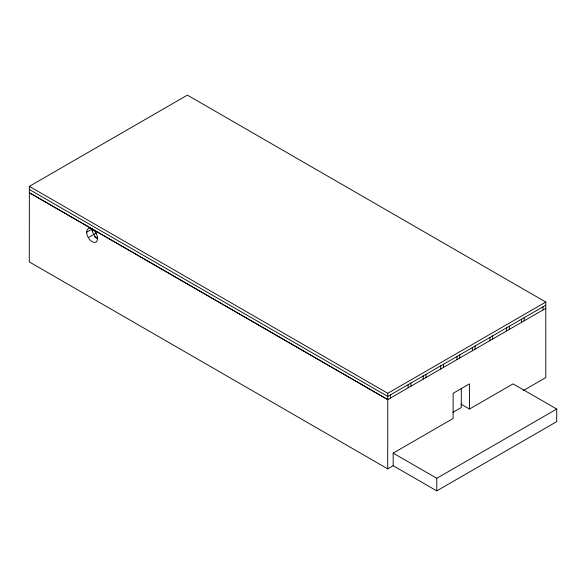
<?xml version="1.0" encoding="UTF-8"?>
<svg xmlns="http://www.w3.org/2000/svg" width="586" height="586" viewBox="0 0 586 586"><rect width="100%" height="100%" fill="white"/><g stroke="black" fill="none" stroke-linecap="round" stroke-linejoin="round"><path stroke-width="0.88" d="M460.889 404.091L469.481 409.05L513.094 383.874L556.7 409.05L556.7 421.642L436.775 490.878L393.162 465.702L387.712 468.851L29.3 261.92L29.351 186.355L187.381 95.122L545.786 302.054L545.8 377.582L523.217 390.62M86.677 232.21L92.127 229.06A7.706 4.454 60 0 0 93.723 234.437L94.859 236.085A7.706 4.454 60 0 0 97.584 238.502M88.274 237.579A7.706 4.454 60 0 1 88.274 228.679L89.402 228.328A7.706 4.454 60 0 1 94.859 231.477L95.987 233.133A7.706 4.454 60 0 1 95.987 242.033L94.859 242.377A7.706 4.454 60 0 1 89.402 239.235L88.274 237.579L96.587 232.884M387.712 468.851L387.764 393.287L545.786 302.054M545.786 305.203L387.764 396.436L29.351 189.505M545.786 308.346L387.712 399.608L29.3 192.684L387.764 399.579M452.978 412.288L461.307 407.482L461.307 388.599M393.162 465.702L393.162 453.117L453.125 418.492L453.125 393.309L469.481 383.874L469.481 409.05M393.162 453.117L436.775 478.293L556.7 409.05M29.351 186.355L387.764 393.287M94.463 236.81L97.584 238.605M543.061 306.778L543.061 309.921M524.177 317.678L524.177 320.828M521.452 319.253L521.452 322.395M509.337 326.241L509.337 329.391M506.612 327.816L506.612 330.965M492.672 335.866L492.672 339.016M489.947 337.441L489.947 340.583M475.07 346.026L475.07 349.175M472.345 347.601L472.345 350.75M459.739 354.882L459.739 358.024M457.014 356.449L457.014 359.599M443.456 364.28L443.456 367.429M440.731 365.854L440.731 369.004M436.775 478.293L436.775 490.878M425.978 374.373L425.978 377.523M423.253 375.948L423.253 379.091M410.881 383.112L410.881 386.262M408.156 384.687L408.156 387.829M390.496 394.861L390.496 398.004M92.127 229.06L92.127 230.891"/></g></svg>
